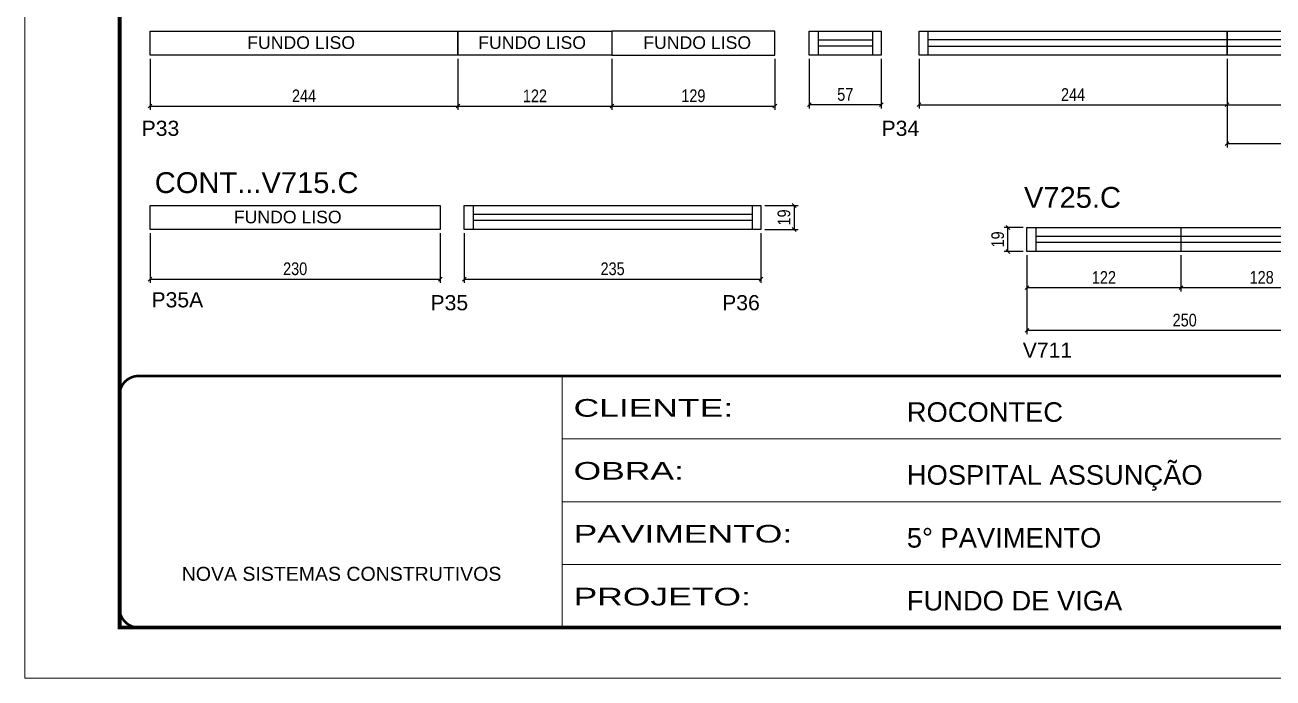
# Model space of a CAD drawing. Extents: x 1635 to 7875, y 358 to 2556.
# Drawn here: x 4818 to 5807, y 358 to 875 of the extents above; entities that cross this region are included whole.
import ezdxf

# ---------------------------------------------------------------- set-up
doc = ezdxf.new("R2010")
doc.units = 0
doc.linetypes.add('CONTINUO', pattern=[0])
doc.linetypes.add('DASHED', pattern=[0.75, 0.5, -0.25])
for name, color, linetype in [('5', 5, 'Continuous'), ('COTA', 241, 'Continuous'), ('NOMENCLATURA', 7, 'Continuous'), ('Painéis', 200, 'Continuous'), ('SARR_2.2x7', 40, 'Continuous')]:
    doc.layers.add(name, color=color, linetype=linetype)
doc.layers.add('Folhas', color=255, linetype='Continuous', lineweight=9)
doc.layers.add('SARRAFO DE PRESSAO', color=251, linetype='DASHED', lineweight=9)
doc.styles.add('ARIAL', font='arial.ttf')
doc.styles.add('COTA TECNICA-50', font='techl___.ttf', dxfattribs={"height": 10})
doc.styles.get("Standard").update_dxf_attribs({"font": 'arial.ttf'})
doc.styles.add('Tecnologia', font='')
doc.styles.get('Tecnologia').set_extended_font_data('Forgotten Futurist')
doc.dimstyles.new('COTA PAINEL-50', dxfattribs={"dimtxt": 10, "dimasz": 3, "dimexe": 3, "dimexo": 3, "dimgap": 3, "dimtad": 1, "dimdec": 1, "dimzin": 12, "dimdsep": 46, "dimtxsty": 'COTA TECNICA-50', "dimblk1": 'OBLIQUE', "dimblk2": 'OBLIQUE', "dimsah": 1, "dimcen": 0.9, "dimclrd": 4, "dimclre": 4, "dimclrt": 240, "dimadec": 1, "dimazin": 3, "dimtfac": 1, "dimtdec": 1, "dimtmove": 0, "dimatfit": 3, "dimfxl": 1, "dimtolj": 1, "dimtzin": 12, "dimarcsym": 0})

# ---------------------------------------------------------------- blocks, each defined once
blk = doc.blocks.new('9999999999')
at = {"color": 30, "linetype": 'CONTINUO'}
for p, q in [((98564.56, 34230.21), (98564.56, 34429.45)), ((98564.56, 34379.64), (99583.98, 34379.64)), ((98564.56, 34329.83), (99487.98, 34329.83)), ((98564.56, 34280.02), (99487.98, 34280.02))]:
    blk.add_line(p, q, dxfattribs=at)
at = {"color": 30, "linetype": 'CONTINUO', "const_width": 2}
blk.add_lwpolyline([(99583.98, 34230.21), (99583.98, 34414.45, 0.414214), (99568.98, 34429.45), (98228.98, 34429.45, 0.414214), (98213.98, 34414.45), (98213.98, 34245.21, 0.414214), (98228.98, 34230.21), (99583.98, 34230.21)], format="xyb", dxfattribs=at)
at = {"layer": 'Folhas'}
blk.add_lwpolyline([(98138.98, 34190.21), (99623.98, 34190.21), (99623.98, 35240.21), (98138.98, 35240.21)], close=True, dxfattribs=at)
at = {"layer": 'Folhas', "color": 30, "const_width": 3}
blk.add_lwpolyline([(98213.98, 34230.21), (99583.98, 34230.21), (99583.98, 35200.21), (98213.98, 35200.21)], close=True, dxfattribs=at)
at = {"color": 7, "linetype": 'Continuous', "ltscale": 5, "style": 'ARIAL'}
for s, height, p in [('ROCONTEC', 15.483, (98837.68, 34393.13)), ('HOSPITAL ASSUNÇÃO', 15.4829, (98837.68, 34343.32)), ('5° PAVIMENTO', 15.4829, (98837.68, 34293.51)), ('NOVA SISTEMAS CONSTRUTIVOS', 11.0592, (98263.19, 34267.21)), ('FUNDO DE VIGA', 15.4829, (98837.68, 34243.7))]:
    blk.add_text(s, height=height, dxfattribs=at).set_placement(p)
at = {"layer": 'Folhas', "color": 7, "style": 'Tecnologia', "width": 1.5}
for s, p in [('CLIENTE:', (98573.65, 34397.17)), ('OBRA:', (98573.65, 34347.31)), ('PAVIMENTO:', (98573.65, 34297.5)), ('PROJETO:', (98573.65, 34247.69))]:
    blk.add_text(s, height=14, dxfattribs=at).set_placement(p)
blk = doc.blocks.new('_Oblique')
at = {"color": 0, "linetype": 'ByBlock', "lineweight": -2}
blk.add_line((-0.5, -0.5), (0.5, 0.5), dxfattribs=at)
blk = doc.blocks.new('*D94')
at = {"layer": 'Defpoints', "color": 0, "linetype": 'ByBlock', "transparency": 16777216}
for p in [(5283.34, 851.18), (5412.34, 851.18), (5412.34, 810.78)]:
    blk.add_point(p, dxfattribs=at)
at = {"layer": 'Painéis', "color": 4, "linetype": 'ByBlock', "lineweight": -2, "transparency": 16777216}
for p, q in [((5283.34, 848.18), (5283.34, 807.78)), ((5412.34, 848.18), (5412.34, 807.78)), ((5283.34, 810.78), (5412.34, 810.78))]:
    blk.add_line(p, q, dxfattribs=at)
at = {"layer": 'Painéis', "color": 4, "linetype": 'ByBlock', "lineweight": -2, "transparency": 16777216, "xscale": 3, "yscale": 3, "zscale": 3, "rotation": 180}
blk.add_blockref('_Oblique', (5283.34, 810.78), dxfattribs=at)
at = {"layer": 'Painéis', "color": 4, "linetype": 'ByBlock', "lineweight": -2, "transparency": 16777216, "xscale": 3, "yscale": 3, "zscale": 3}
blk.add_blockref('_Oblique', (5412.34, 810.78), dxfattribs=at)
at = {"layer": 'Painéis', "color": 240, "linetype": 'ByBlock', "transparency": 16777216, "insert": (5347.84, 818.87), "char_height": 10, "attachment_point": 5, "style": 'COTA TECNICA-50'}
blk.add_mtext('\\A1;129', dxfattribs=at)
blk = doc.blocks.new('*D95')
at = {"layer": 'Defpoints', "color": 0, "linetype": 'ByBlock', "transparency": 16777216}
for p in [(5439.67, 851.18), (5496.67, 851.18), (5439.67, 811.78)]:
    blk.add_point(p, dxfattribs=at)
at = {"layer": 'Painéis', "color": 4, "linetype": 'ByBlock', "lineweight": -2, "transparency": 16777216}
for p, q in [((5439.67, 848.18), (5439.67, 808.78)), ((5496.67, 848.18), (5496.67, 808.78)), ((5496.67, 811.78), (5439.67, 811.78))]:
    blk.add_line(p, q, dxfattribs=at)
at = {"layer": 'Painéis', "color": 4, "linetype": 'ByBlock', "lineweight": -2, "transparency": 16777216, "xscale": 3, "yscale": 3, "zscale": 3, "rotation": 180}
blk.add_blockref('_Oblique', (5439.67, 811.78), dxfattribs=at)
at = {"layer": 'Painéis', "color": 4, "linetype": 'ByBlock', "lineweight": -2, "transparency": 16777216, "xscale": 3, "yscale": 3, "zscale": 3}
blk.add_blockref('_Oblique', (5496.67, 811.78), dxfattribs=at)
at = {"layer": 'Painéis', "color": 240, "linetype": 'ByBlock', "transparency": 16777216, "insert": (5468.17, 819.89), "char_height": 10, "attachment_point": 5, "style": 'COTA TECNICA-50'}
blk.add_mtext('\\A1;57', dxfattribs=at)
blk = doc.blocks.new('*D97')
at = {"layer": 'Defpoints', "color": 0, "linetype": 'ByBlock', "transparency": 16777216}
for p in [(4917.34, 713.02), (5147.34, 713.02), (5147.34, 673.62)]:
    blk.add_point(p, dxfattribs=at)
at = {"layer": 'Painéis', "color": 4, "linetype": 'ByBlock', "lineweight": -2, "transparency": 16777216}
for p, q in [((4917.34, 710.02), (4917.34, 670.62)), ((5147.34, 710.02), (5147.34, 670.62)), ((4917.34, 673.62), (5147.34, 673.62))]:
    blk.add_line(p, q, dxfattribs=at)
at = {"layer": 'Painéis', "color": 4, "linetype": 'ByBlock', "lineweight": -2, "transparency": 16777216, "xscale": 3, "yscale": 3, "zscale": 3, "rotation": 180}
blk.add_blockref('_Oblique', (4917.34, 673.62), dxfattribs=at)
at = {"layer": 'Painéis', "color": 4, "linetype": 'ByBlock', "lineweight": -2, "transparency": 16777216, "xscale": 3, "yscale": 3, "zscale": 3}
blk.add_blockref('_Oblique', (5147.34, 673.62), dxfattribs=at)
at = {"layer": 'Painéis', "color": 240, "linetype": 'ByBlock', "transparency": 16777216, "insert": (5032.34, 681.84), "char_height": 10, "attachment_point": 5, "style": 'COTA TECNICA-50'}
blk.add_mtext('\\A1;230', dxfattribs=at)
blk = doc.blocks.new('*D98')
at = {"layer": 'Defpoints', "color": 0, "linetype": 'ByBlock', "transparency": 16777216}
for p in [(5166.34, 713.02), (5401.34, 713.02), (5401.34, 673.62)]:
    blk.add_point(p, dxfattribs=at)
at = {"layer": 'Painéis', "color": 4, "linetype": 'ByBlock', "lineweight": -2, "transparency": 16777216}
for p, q in [((5166.34, 710.02), (5166.34, 670.62)), ((5401.34, 710.02), (5401.34, 670.62)), ((5166.34, 673.62), (5401.34, 673.62))]:
    blk.add_line(p, q, dxfattribs=at)
at = {"layer": 'Painéis', "color": 4, "linetype": 'ByBlock', "lineweight": -2, "transparency": 16777216, "xscale": 3, "yscale": 3, "zscale": 3, "rotation": 180}
blk.add_blockref('_Oblique', (5166.34, 673.62), dxfattribs=at)
at = {"layer": 'Painéis', "color": 4, "linetype": 'ByBlock', "lineweight": -2, "transparency": 16777216, "xscale": 3, "yscale": 3, "zscale": 3}
blk.add_blockref('_Oblique', (5401.34, 673.62), dxfattribs=at)
at = {"layer": 'Painéis', "color": 240, "linetype": 'ByBlock', "transparency": 16777216, "insert": (5283.84, 681.84), "char_height": 10, "attachment_point": 5, "style": 'COTA TECNICA-50'}
blk.add_mtext('\\A1;235', dxfattribs=at)
blk = doc.blocks.new('*D39')
at = {"layer": 'Defpoints', "color": 0, "linetype": 'ByBlock', "transparency": 16777216}
for p in [(4917.34, 851.18), (5161.34, 851.18), (5161.34, 810.78)]:
    blk.add_point(p, dxfattribs=at)
at = {"layer": 'Painéis', "color": 4, "linetype": 'ByBlock', "lineweight": -2, "transparency": 16777216}
for p, q in [((4917.34, 848.18), (4917.34, 807.78)), ((5161.34, 848.18), (5161.34, 807.78)), ((4917.34, 810.78), (5161.34, 810.78))]:
    blk.add_line(p, q, dxfattribs=at)
at = {"layer": 'Painéis', "color": 4, "linetype": 'ByBlock', "lineweight": -2, "transparency": 16777216, "xscale": 3, "yscale": 3, "zscale": 3, "rotation": 180}
blk.add_blockref('_Oblique', (4917.34, 810.78), dxfattribs=at)
at = {"layer": 'Painéis', "color": 4, "linetype": 'ByBlock', "lineweight": -2, "transparency": 16777216, "xscale": 3, "yscale": 3, "zscale": 3}
blk.add_blockref('_Oblique', (5161.34, 810.78), dxfattribs=at)
at = {"layer": 'Painéis', "color": 240, "linetype": 'ByBlock', "transparency": 16777216, "insert": (5039.34, 818.85), "char_height": 10, "attachment_point": 5, "style": 'COTA TECNICA-50'}
blk.add_mtext('\\A1;244', dxfattribs=at)
blk = doc.blocks.new('*D40')
at = {"layer": 'Defpoints', "color": 0, "linetype": 'ByBlock', "transparency": 16777216}
for p in [(5161.34, 851.18), (5283.34, 851.18), (5283.34, 810.78)]:
    blk.add_point(p, dxfattribs=at)
at = {"layer": 'Painéis', "color": 4, "linetype": 'ByBlock', "lineweight": -2, "transparency": 16777216}
for p, q in [((5161.34, 848.18), (5161.34, 807.78)), ((5283.34, 848.18), (5283.34, 807.78)), ((5161.34, 810.78), (5283.34, 810.78))]:
    blk.add_line(p, q, dxfattribs=at)
at = {"layer": 'Painéis', "color": 4, "linetype": 'ByBlock', "lineweight": -2, "transparency": 16777216, "xscale": 3, "yscale": 3, "zscale": 3, "rotation": 180}
blk.add_blockref('_Oblique', (5161.34, 810.78), dxfattribs=at)
at = {"layer": 'Painéis', "color": 4, "linetype": 'ByBlock', "lineweight": -2, "transparency": 16777216, "xscale": 3, "yscale": 3, "zscale": 3}
blk.add_blockref('_Oblique', (5283.34, 810.78), dxfattribs=at)
at = {"layer": 'Painéis', "color": 240, "linetype": 'ByBlock', "transparency": 16777216, "insert": (5222.34, 818.84), "char_height": 10, "attachment_point": 5, "style": 'COTA TECNICA-50'}
blk.add_mtext('\\A1;122', dxfattribs=at)
blk = doc.blocks.new('*D99')
at = {"layer": 'COTA', "color": 4, "linetype": 'ByBlock', "lineweight": -2, "transparency": 16777216}
for p, q in [((5526.67, 848.18), (5526.67, 808.78)), ((5770.67, 848.18), (5770.67, 808.78)), ((5526.67, 811.78), (5770.67, 811.78))]:
    blk.add_line(p, q, dxfattribs=at)
at = {"layer": 'Defpoints', "color": 0, "linetype": 'ByBlock', "transparency": 16777216}
for p in [(5526.67, 851.18), (5770.67, 851.18), (5770.67, 811.78)]:
    blk.add_point(p, dxfattribs=at)
at = {"layer": 'COTA', "color": 4, "linetype": 'ByBlock', "lineweight": -2, "transparency": 16777216, "xscale": 3, "yscale": 3, "zscale": 3, "rotation": 180}
blk.add_blockref('_Oblique', (5526.67, 811.78), dxfattribs=at)
at = {"layer": 'COTA', "color": 4, "linetype": 'ByBlock', "lineweight": -2, "transparency": 16777216, "xscale": 3, "yscale": 3, "zscale": 3}
blk.add_blockref('_Oblique', (5770.67, 811.78), dxfattribs=at)
at = {"layer": 'COTA', "color": 240, "linetype": 'ByBlock', "transparency": 16777216, "insert": (5648.67, 819.85), "char_height": 10, "attachment_point": 5, "style": 'COTA TECNICA-50'}
blk.add_mtext('\\A1;244', dxfattribs=at)
blk = doc.blocks.new('*D41')
at = {"layer": 'COTA', "color": 4, "linetype": 'ByBlock', "lineweight": -2, "transparency": 16777216}
for p, q in [((5770.67, 848.18), (5770.67, 808.78)), ((6014.67, 848.18), (6014.67, 808.78)), ((5770.67, 811.78), (6014.67, 811.78))]:
    blk.add_line(p, q, dxfattribs=at)
at = {"layer": 'Defpoints', "color": 0, "linetype": 'ByBlock', "transparency": 16777216}
for p in [(5770.67, 851.18), (6014.67, 851.18), (6014.67, 811.78)]:
    blk.add_point(p, dxfattribs=at)
at = {"layer": 'COTA', "color": 4, "linetype": 'ByBlock', "lineweight": -2, "transparency": 16777216, "xscale": 3, "yscale": 3, "zscale": 3, "rotation": 180}
blk.add_blockref('_Oblique', (5770.67, 811.78), dxfattribs=at)
at = {"layer": 'COTA', "color": 4, "linetype": 'ByBlock', "lineweight": -2, "transparency": 16777216, "xscale": 3, "yscale": 3, "zscale": 3}
blk.add_blockref('_Oblique', (6014.67, 811.78), dxfattribs=at)
at = {"layer": 'COTA', "color": 240, "linetype": 'ByBlock', "transparency": 16777216, "insert": (5892.67, 819.85), "char_height": 10, "attachment_point": 5, "style": 'COTA TECNICA-50'}
blk.add_mtext('\\A1;244', dxfattribs=at)
blk = doc.blocks.new('*D107')
at = {"layer": 'Defpoints', "color": 0, "linetype": 'ByBlock', "transparency": 16777216}
for p in [(5770.67, 851.18), (6014.67, 851.18), (6014.67, 781.03)]:
    blk.add_point(p, dxfattribs=at)
at = {"layer": 'Painéis', "color": 4, "linetype": 'ByBlock', "lineweight": -2, "transparency": 16777216}
for p, q in [((5770.67, 848.18), (5770.67, 778.03)), ((6014.67, 848.18), (6014.67, 778.03)), ((5770.67, 781.03), (6014.67, 781.03))]:
    blk.add_line(p, q, dxfattribs=at)
at = {"layer": 'Painéis', "color": 4, "linetype": 'ByBlock', "lineweight": -2, "transparency": 16777216, "xscale": 3, "yscale": 3, "zscale": 3, "rotation": 180}
blk.add_blockref('_Oblique', (5770.67, 781.03), dxfattribs=at)
at = {"layer": 'Painéis', "color": 4, "linetype": 'ByBlock', "lineweight": -2, "transparency": 16777216, "xscale": 3, "yscale": 3, "zscale": 3}
blk.add_blockref('_Oblique', (6014.67, 781.03), dxfattribs=at)
at = {"layer": 'Painéis', "color": 240, "linetype": 'ByBlock', "transparency": 16777216, "insert": (5892.67, 789.08), "char_height": 10, "attachment_point": 5, "style": 'COTA TECNICA-50'}
blk.add_mtext('\\A1;2X', dxfattribs=at)
blk = doc.blocks.new('*D58')
at = {"layer": 'COTA', "color": 4, "linetype": 'ByBlock', "lineweight": -2, "transparency": 16777216}
for p, q in [((5612.1, 692.61), (5612.1, 630.05)), ((5862.1, 692.61), (5862.1, 630.05)), ((5862.1, 633.05), (5612.1, 633.05))]:
    blk.add_line(p, q, dxfattribs=at)
at = {"layer": 'Defpoints', "color": 0, "linetype": 'ByBlock', "transparency": 16777216}
for p in [(5612.1, 695.61), (5862.1, 695.61), (5612.1, 633.05)]:
    blk.add_point(p, dxfattribs=at)
at = {"layer": 'COTA', "color": 4, "linetype": 'ByBlock', "lineweight": -2, "transparency": 16777216, "xscale": 3, "yscale": 3, "zscale": 3}
for p, rotation in [((5612.1, 633.05), 180.0000000073138), ((5862.1, 633.05), 7.313749605941665e-09)]:
    blk.add_blockref('_Oblique', p, dxfattribs=dict(at, rotation=rotation))
at = {"layer": 'COTA', "color": 240, "linetype": 'ByBlock', "transparency": 16777216, "insert": (5737.1, 641.16), "char_height": 10, "attachment_point": 5, "rotation": 0, "style": 'COTA TECNICA-50'}
blk.add_mtext('\\A1;250', dxfattribs=at)
blk = doc.blocks.new('*D59')
at = {"layer": 'COTA', "color": 4, "linetype": 'ByBlock', "lineweight": -2, "transparency": 16777216}
for p, q in [((5612.1, 692.61), (5612.1, 663.94)), ((5734.1, 692.61), (5734.1, 663.94)), ((5612.1, 666.94), (5734.1, 666.94))]:
    blk.add_line(p, q, dxfattribs=at)
at = {"layer": 'Defpoints', "color": 0, "linetype": 'ByBlock', "transparency": 16777216}
for p in [(5612.1, 695.61), (5734.1, 695.61), (5734.1, 666.94)]:
    blk.add_point(p, dxfattribs=at)
at = {"layer": 'COTA', "color": 4, "linetype": 'ByBlock', "lineweight": -2, "transparency": 16777216, "xscale": 3, "yscale": 3, "zscale": 3, "rotation": 180}
blk.add_blockref('_Oblique', (5612.1, 666.94), dxfattribs=at)
at = {"layer": 'COTA', "color": 4, "linetype": 'ByBlock', "lineweight": -2, "transparency": 16777216, "xscale": 3, "yscale": 3, "zscale": 3}
blk.add_blockref('_Oblique', (5734.1, 666.94), dxfattribs=at)
at = {"layer": 'COTA', "color": 240, "linetype": 'ByBlock', "transparency": 16777216, "insert": (5673.1, 675), "char_height": 10, "attachment_point": 5, "style": 'COTA TECNICA-50'}
blk.add_mtext('\\A1;122', dxfattribs=at)
blk = doc.blocks.new('*D11')
at = {"layer": 'COTA', "color": 4, "linetype": 'ByBlock', "lineweight": -2, "transparency": 16777216}
for p, q in [((5734.1, 692.61), (5734.1, 663.94)), ((5862.1, 692.61), (5862.1, 663.94)), ((5734.1, 666.94), (5862.1, 666.94))]:
    blk.add_line(p, q, dxfattribs=at)
at = {"layer": 'Defpoints', "color": 0, "linetype": 'ByBlock', "transparency": 16777216}
for p in [(5734.1, 695.61), (5862.1, 695.61), (5862.1, 666.94)]:
    blk.add_point(p, dxfattribs=at)
at = {"layer": 'COTA', "color": 4, "linetype": 'ByBlock', "lineweight": -2, "transparency": 16777216, "xscale": 3, "yscale": 3, "zscale": 3, "rotation": 180}
blk.add_blockref('_Oblique', (5734.1, 666.94), dxfattribs=at)
at = {"layer": 'COTA', "color": 4, "linetype": 'ByBlock', "lineweight": -2, "transparency": 16777216, "xscale": 3, "yscale": 3, "zscale": 3}
blk.add_blockref('_Oblique', (5862.1, 666.94), dxfattribs=at)
at = {"layer": 'COTA', "color": 240, "linetype": 'ByBlock', "transparency": 16777216, "insert": (5798.1, 675.04), "char_height": 10, "attachment_point": 5, "style": 'COTA TECNICA-50'}
blk.add_mtext('\\A1;128', dxfattribs=at)
blk = doc.blocks.new('*D61')
at = {"layer": 'Defpoints', "color": 0, "linetype": 'ByBlock', "transparency": 16777216}
for p in [(5597.07, 714.61), (5612.1, 714.61), (5612.1, 695.61)]:
    blk.add_point(p, dxfattribs=at)
at = {"layer": 'Painéis', "color": 4, "linetype": 'ByBlock', "lineweight": -2, "transparency": 16777216}
for p, q in [((5609.1, 714.61), (5594.07, 714.61)), ((5597.07, 695.61), (5597.07, 714.61)), ((5609.1, 695.61), (5594.07, 695.61))]:
    blk.add_line(p, q, dxfattribs=at)
at = {"layer": 'Painéis', "color": 4, "linetype": 'ByBlock', "lineweight": -2, "transparency": 16777216, "xscale": 3, "yscale": 3, "zscale": 3}
for p, rotation in [((5597.07, 714.61), 90), ((5597.07, 695.61), 270)]:
    blk.add_blockref('_Oblique', p, dxfattribs=dict(at, rotation=rotation))
at = {"layer": 'Painéis', "color": 240, "linetype": 'ByBlock', "transparency": 16777216, "insert": (5588.98, 705.11), "char_height": 10, "attachment_point": 5, "rotation": 90, "style": 'COTA TECNICA-50'}
blk.add_mtext('\\A1;19', dxfattribs=at)
blk = doc.blocks.new('*D64')
at = {"layer": 'Defpoints', "color": 0, "linetype": 'ByBlock', "transparency": 16777216}
for p in [(5401.34, 732.02), (5401.34, 713.02), (5427.73, 713.02)]:
    blk.add_point(p, dxfattribs=at)
at = {"layer": 'Painéis', "color": 4, "linetype": 'ByBlock', "lineweight": -2, "transparency": 16777216}
for p, q in [((5404.34, 732.02), (5430.73, 732.02)), ((5427.73, 732.02), (5427.73, 713.02)), ((5404.34, 713.02), (5430.73, 713.02))]:
    blk.add_line(p, q, dxfattribs=at)
at = {"layer": 'Painéis', "color": 4, "linetype": 'ByBlock', "lineweight": -2, "transparency": 16777216, "xscale": 3, "yscale": 3, "zscale": 3}
for p, rotation in [((5427.73, 732.02), 90), ((5427.73, 713.02), 270)]:
    blk.add_blockref('_Oblique', p, dxfattribs=dict(at, rotation=rotation))
at = {"layer": 'Painéis', "color": 240, "linetype": 'ByBlock', "transparency": 16777216, "insert": (5419.64, 722.52), "char_height": 10, "attachment_point": 5, "rotation": 90, "style": 'COTA TECNICA-50'}
blk.add_mtext('\\A1;19', dxfattribs=at)

msp = doc.modelspace()

# ---------------------------------------------------------------- linework, layer by layer
at = {"layer": 'Painéis', "linetype": 'ByBlock'}
msp.add_line((5734.1, 714.61), (5734.1, 695.61), dxfattribs=at)
for points in [[(4917.34, 870.18), (5161.34, 870.18), (5161.34, 851.18), (4917.34, 851.18)], [(5161.34, 870.18), (5283.34, 870.18), (5283.34, 851.18), (5161.34, 851.18)], [(5283.34, 851.18), (5412.34, 851.18), (5412.34, 870.18), (5283.34, 870.18)], [(5439.67, 870.18), (5496.67, 870.18), (5496.67, 851.18), (5439.67, 851.18)], [(4917.34, 732.02), (5147.34, 732.02), (5147.34, 713.02), (4917.34, 713.02)], [(5166.34, 732.02), (5401.34, 732.02), (5401.34, 713.02), (5166.34, 713.02)]]:
    msp.add_lwpolyline(points, close=True, dxfattribs=at)
at = {"layer": 'Painéis', "linetype": 'Continuous'}
for points in [[(5526.67, 870.18), (5770.67, 870.18), (5770.67, 851.18), (5526.67, 851.18)], [(5770.67, 870.18), (6014.67, 870.18), (6014.67, 851.18), (5770.67, 851.18)], [(5612.1, 714.61), (5862.1, 714.61), (5862.1, 695.61), (5612.1, 695.61)]]:
    msp.add_lwpolyline(points, close=True, dxfattribs=at)
at = {"layer": 'SARR_2.2x7', "linetype": 'Continuous'}
for p, q in [((5446.67, 870.18), (5446.67, 851.18)), ((5489.67, 870.18), (5489.67, 851.18)), ((5533.67, 870.18), (5533.67, 851.18)), ((5446.67, 863.18), (5489.67, 863.18)), ((5770.67, 863.18), (5533.67, 863.18)), ((6014.67, 863.18), (5770.67, 863.18)), ((5489.67, 858.18), (5446.67, 858.18)), ((5533.67, 858.18), (5770.67, 858.18)), ((5770.67, 858.18), (6014.67, 858.18)), ((5173.34, 732.02), (5173.34, 713.02)), ((5394.34, 732.02), (5394.34, 713.02)), ((5173.34, 725.02), (5394.34, 725.02)), ((5394.34, 720.02), (5173.34, 720.02)), ((5619.1, 714.61), (5619.1, 695.61)), ((5619.1, 707.61), (5855.1, 707.61)), ((5855.1, 702.61), (5619.1, 702.61))]:
    msp.add_line(p, q, dxfattribs=at)

# ---------------------------------------------------------------- block references
at = {"layer": 'SARRAFO DE PRESSAO', "color": 6, "linetype": 'ByBlock'}
msp.add_blockref('9999999999', (-93320.71, -33832.47), dxfattribs=at)

# ---------------------------------------------------------------- texts
at = {"color": 0, "linetype": 'Continuous', "ltscale": 5, "style": 'ARIAL'}
for p in [(4994.4, 856.02), (5177.41, 856.02), (5308.18, 856.02), (4983.77, 717.87)]:
    msp.add_text('FUNDO LISO', height=10, dxfattribs=at).set_placement(p)
at = {"layer": '5', "linetype": 'Continuous'}
for s, p in [('P33', (4910.69, 787.16)), ('P34', (5496.92, 787.16)), ('P35A', (4918.5, 651.33)), ('P35', (5139.57, 649.01)), ('P36', (5370.64, 649.01)), ('V711', (5608.8, 611.44))]:
    msp.add_text(s, height=12, rotation=359.99996, dxfattribs=at).set_placement(p)
at = {"layer": 'NOMENCLATURA', "linetype": 'Continuous'}
for s, p in [('CONT...V715.C', (4921.14, 741.87)), ('V725.C', (5609.77, 730.17))]:
    msp.add_text(s, height=16.5, dxfattribs=at).set_placement(p)

# ---------------------------------------------------------------- dimensions: what is measured, and where the dimension line sits
at = {"layer": 'COTA', "linetype": 'ByBlock'}
for p1, p2, distance, picture, middle in [((5526.67, 851.18), (5770.67, 851.18), -39.4, '*D99', (5648.67, 819.85)), ((5770.67, 851.18), (6014.67, 851.18), -39.4, '*D41', (5892.67, 819.85)), ((5862.1, 695.61), (5612.1, 695.61), 62.56, '*D58', (5737.1, 641.16))]:
    dim = msp.add_aligned_dim(p1=p1, p2=p2, distance=distance, dimstyle='COTA PAINEL-50', override={"dimarcsym": 1}, dxfattribs=at)
    dim.commit()
    dim.dimension.update_dxf_attribs({"geometry": picture, "text_midpoint": middle})
for base, p1, p2, picture, middle in [((5734.1, 666.94), (5612.1, 695.61), (5734.1, 695.61), '*D59', (5673.1, 675)), ((5862.1, 666.94), (5734.1, 695.61), (5862.1, 695.61), '*D11', (5798.1, 675.04))]:
    dim = msp.add_linear_dim(base=base, p1=p1, p2=p2, dimstyle='COTA PAINEL-50', override={"dimarcsym": 1}, dxfattribs=at)
    dim.commit()
    dim.dimension.update_dxf_attribs({"geometry": picture, "text_midpoint": middle})
at = {"layer": 'Painéis', "linetype": 'ByBlock'}
for base, p1, p2, picture, middle in [((5161.34, 810.78), (4917.34, 851.18), (5161.34, 851.18), '*D39', (5039.34, 818.85)), ((5283.34, 810.78), (5161.34, 851.18), (5283.34, 851.18), '*D40', (5222.34, 818.84)), ((5412.34, 810.78), (5283.34, 851.18), (5412.34, 851.18), '*D94', (5347.84, 818.87)), ((5439.67, 811.78), (5496.67, 851.18), (5439.67, 851.18), '*D95', (5468.17, 819.89)), ((5147.34, 673.62), (4917.34, 713.02), (5147.34, 713.02), '*D97', (5032.34, 681.84)), ((5401.34, 673.62), (5166.34, 713.02), (5401.34, 713.02), '*D98', (5283.84, 681.84))]:
    dim = msp.add_linear_dim(base=base, p1=p1, p2=p2, dimstyle='COTA PAINEL-50', override={"dimarcsym": 1}, dxfattribs=at)
    dim.commit()
    dim.dimension.update_dxf_attribs({"geometry": picture, "text_midpoint": middle})
dim = msp.add_linear_dim(base=(6014.67, 781.03), p1=(5770.67, 851.18), p2=(6014.67, 851.18), text='2X', dimstyle='COTA PAINEL-50', override={"dimarcsym": 1}, dxfattribs=at)
dim.commit()
dim.dimension.update_dxf_attribs({"geometry": '*D107', "text_midpoint": (5892.67, 789.08)})
for base, p1, p2, picture, middle in [((5427.73, 713.02), (5401.34, 732.02), (5401.34, 713.02), '*D64', (5419.64, 722.52)), ((5597.07, 714.61), (5612.1, 695.61), (5612.1, 714.61), '*D61', (5588.98, 705.11))]:
    dim = msp.add_linear_dim(base=base, p1=p1, p2=p2, angle=90, dimstyle='COTA PAINEL-50', override={"dimarcsym": 1}, dxfattribs=at)
    dim.commit()
    dim.dimension.update_dxf_attribs({"geometry": picture, "text_midpoint": middle})

doc.saveas('drawing.dxf')
